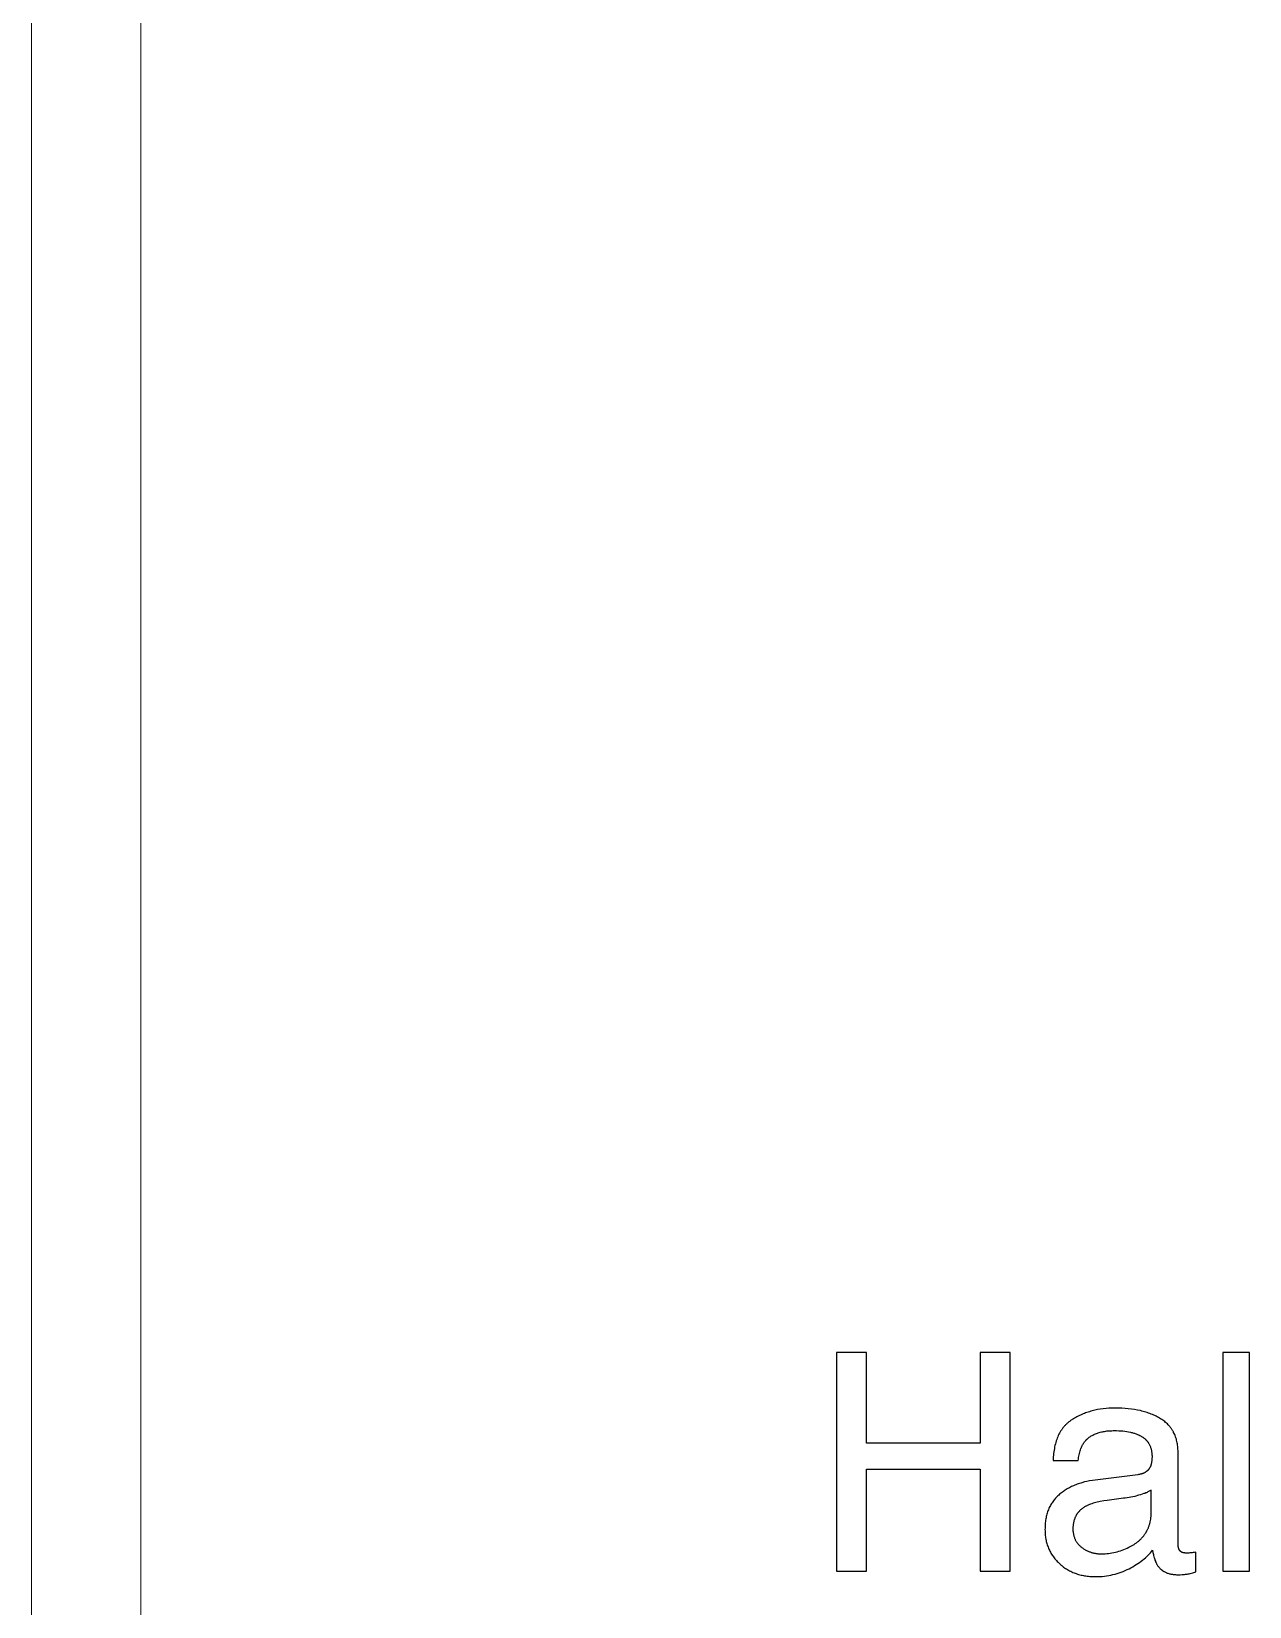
# Model space of a CAD drawing. Header units: metres. Extents: x 0 to 2861, y -1 to 1496.
# Drawn here: x 0.011 to 1.682, y 27.364 to 29.526 of the extents above; entities that cross this region are included whole.
import ezdxf

# ---------------------------------------------------------------- set-up
doc = ezdxf.new("R2010")
doc.units = ezdxf.units.M
doc.layers.add('ARS_DINDING', color=1, linetype='Continuous', lineweight=15)
doc.layers.add('Default', color=18, linetype='Continuous')

msp = doc.modelspace()

# ---------------------------------------------------------------- linework, layer by layer
at = {"layer": 'ARS_DINDING', "color": 251}
for points in [[(0.0113, 18.6715), (0.0113, 33.1709)], [(0.1613, 33.0252), (0.1613, 22.7715)]]:
    msp.add_lwpolyline(points, dxfattribs=at)
at = {"layer": 'Default'}
for points in [[(1.1158, 27.7126), (1.1158, 27.4126)], [(1.1569, 27.7126), (1.1158, 27.7126)], [(1.1569, 27.5886), (1.1569, 27.7126)], [(1.3539, 27.7126), (1.3129, 27.7126)], [(1.3129, 27.7126), (1.3129, 27.5886)], [(1.3539, 27.4126), (1.3539, 27.7126)], [(1.6456, 27.7126), (1.6456, 27.4126)], [(1.6823, 27.7126), (1.6456, 27.7126)], [(1.6823, 27.4126), (1.6823, 27.7126)], [(1.5843, 27.5762), (1.5843, 27.5781), (1.5842, 27.58), (1.5841, 27.5819), (1.5839, 27.5837), (1.5837, 27.5855), (1.5835, 27.5873), (1.5832, 27.589), (1.5828, 27.5907), (1.5824, 27.5924), (1.582, 27.594), (1.5815, 27.5956), (1.5809, 27.5972), (1.5804, 27.5987), (1.5797, 27.6002), (1.5791, 27.6017), (1.5783, 27.6031), (1.578, 27.6039), (1.5776, 27.6046), (1.5772, 27.6053), (1.5767, 27.6059), (1.5763, 27.6066), (1.5759, 27.6073), (1.5754, 27.608), (1.575, 27.6086), (1.5745, 27.6093), (1.574, 27.6099), (1.5735, 27.6105), (1.573, 27.6111), (1.572, 27.6124), (1.5709, 27.6136), (1.5697, 27.6147), (1.5685, 27.6158), (1.5673, 27.6169), (1.566, 27.618), (1.5647, 27.619), (1.5633, 27.62), (1.5619, 27.621), (1.5604, 27.6219), (1.5589, 27.6228), (1.5573, 27.6237), (1.5558, 27.6246), (1.5542, 27.6254), (1.5525, 27.6262), (1.5509, 27.6269), (1.5492, 27.6277), (1.5475, 27.6284), (1.5457, 27.629), (1.5439, 27.6297), (1.5421, 27.6303), (1.5403, 27.6309), (1.5384, 27.6315), (1.5366, 27.632), (1.5346, 27.6325), (1.5327, 27.633), (1.5287, 27.6338), (1.5246, 27.6346), (1.5204, 27.6352), (1.5161, 27.6357), (1.5117, 27.6361), (1.5071, 27.6364), (1.5025, 27.6366), (1.4977, 27.6366), (1.4936, 27.6366), (1.4895, 27.6364), (1.4855, 27.6361), (1.4816, 27.6356), (1.4777, 27.6351), (1.4739, 27.6344), (1.472, 27.634), (1.4701, 27.6336), (1.4683, 27.6332), (1.4664, 27.6327), (1.4646, 27.6322), (1.4628, 27.6316), (1.461, 27.6311), (1.4593, 27.6305), (1.4575, 27.6298), (1.4558, 27.6292), (1.454, 27.6285), (1.4523, 27.6277), (1.4506, 27.627), (1.449, 27.6262), (1.4473, 27.6254), (1.4456, 27.6245), (1.444, 27.6236), (1.4424, 27.6227), (1.4408, 27.6218), (1.4392, 27.6208), (1.4384, 27.6203), (1.4377, 27.6198), (1.4369, 27.6193), (1.4362, 27.6187), (1.4354, 27.6182), (1.4347, 27.6176), (1.434, 27.6171), (1.4333, 27.6165), (1.4326, 27.6159), (1.4319, 27.6153), (1.4313, 27.6146), (1.4306, 27.614), (1.43, 27.6134), (1.4293, 27.6127), (1.4287, 27.612), (1.4281, 27.6114), (1.4275, 27.6107), (1.4269, 27.61), (1.4264, 27.6092), (1.4258, 27.6085), (1.4253, 27.6078), (1.4247, 27.607), (1.4242, 27.6063), (1.4237, 27.6055), (1.4232, 27.6047), (1.4227, 27.6039), (1.4218, 27.6023), (1.4209, 27.6006), (1.42, 27.5988), (1.4192, 27.597), (1.4185, 27.5952), (1.4178, 27.5933), (1.4171, 27.5914), (1.4165, 27.5894), (1.416, 27.5874), (1.4155, 27.5853), (1.415, 27.5832), (1.4146, 27.5811), (1.4142, 27.5788), (1.4139, 27.5766), (1.4136, 27.5743), (1.4134, 27.5719), (1.4132, 27.5695), (1.4131, 27.5671), (1.413, 27.5645)], [(1.4473, 27.5645), (1.4476, 27.5666), (1.4479, 27.5687), (1.4482, 27.5706), (1.4486, 27.5725), (1.449, 27.5743), (1.4495, 27.5761), (1.45, 27.5778), (1.4505, 27.5794), (1.4511, 27.581), (1.4514, 27.5817), (1.4517, 27.5825), (1.452, 27.5832), (1.4523, 27.5839), (1.4526, 27.5846), (1.453, 27.5853), (1.4533, 27.5859), (1.4537, 27.5866), (1.4541, 27.5872), (1.4544, 27.5878), (1.4548, 27.5884), (1.4552, 27.589), (1.4556, 27.5895), (1.4561, 27.5901), (1.4568, 27.591), (1.4572, 27.5915), (1.4576, 27.592), (1.458, 27.5924), (1.4585, 27.5928), (1.4589, 27.5933), (1.4593, 27.5937), (1.4598, 27.5941), (1.4602, 27.5945), (1.4607, 27.595), (1.4612, 27.5954), (1.4616, 27.5957), (1.4621, 27.5961), (1.4626, 27.5965), (1.4631, 27.5969), (1.4642, 27.5976), (1.4652, 27.5983), (1.4663, 27.5989), (1.4675, 27.5995), (1.4686, 27.6001), (1.4698, 27.6007), (1.471, 27.6012), (1.4723, 27.6017), (1.4736, 27.6022), (1.4749, 27.6026), (1.4763, 27.603), (1.4777, 27.6034), (1.4791, 27.6038), (1.4805, 27.6041), (1.482, 27.6044), (1.4836, 27.6046), (1.4851, 27.6049), (1.4867, 27.6051), (1.4883, 27.6052), (1.49, 27.6054), (1.4917, 27.6055), (1.4934, 27.6055), (1.4951, 27.6056), (1.4969, 27.6056), (1.5, 27.6056), (1.503, 27.6055), (1.5058, 27.6053), (1.5086, 27.6051), (1.5113, 27.6048), (1.514, 27.6044), (1.5165, 27.604), (1.5189, 27.6035), (1.5201, 27.6032), (1.5213, 27.6029), (1.5224, 27.6026), (1.5235, 27.6023), (1.5246, 27.6019), (1.5257, 27.6016), (1.5268, 27.6012), (1.5278, 27.6008), (1.5288, 27.6004), (1.5298, 27.6), (1.5307, 27.5996), (1.5317, 27.5991), (1.5326, 27.5986), (1.5335, 27.5981), (1.5343, 27.5976), (1.5352, 27.5971), (1.536, 27.5966), (1.5368, 27.596), (1.5376, 27.5954), (1.5383, 27.5948), (1.539, 27.5942), (1.5397, 27.5936), (1.5404, 27.5929), (1.5407, 27.5926), (1.541, 27.5922), (1.5414, 27.5919), (1.5417, 27.5915), (1.542, 27.5912), (1.5422, 27.5908), (1.5425, 27.5904), (1.5428, 27.5901), (1.5431, 27.5897), (1.5433, 27.5893), (1.5436, 27.5889), (1.5439, 27.5885), (1.5441, 27.5881), (1.5443, 27.5877), (1.5448, 27.5869), (1.5452, 27.5861), (1.5456, 27.5852), (1.546, 27.5843), (1.5464, 27.5834), (1.5467, 27.5825), (1.547, 27.5816), (1.5473, 27.5806), (1.5475, 27.5796), (1.5477, 27.5786), (1.5479, 27.5776), (1.5481, 27.5765), (1.5482, 27.5755), (1.5484, 27.5744), (1.5485, 27.5733), (1.5485, 27.5722), (1.5486, 27.571), (1.5486, 27.5699), (1.5486, 27.5687), (1.5485, 27.5676), (1.5485, 27.5666), (1.5484, 27.5655), (1.5483, 27.5645), (1.5482, 27.5636), (1.5481, 27.5626), (1.548, 27.5617), (1.5478, 27.5609), (1.5476, 27.56), (1.5474, 27.5592), (1.5472, 27.5585), (1.5471, 27.5581), (1.547, 27.5578), (1.5468, 27.5574), (1.5467, 27.5571), (1.5466, 27.5567), (1.5464, 27.5564), (1.5463, 27.5561), (1.5461, 27.5558)], [(1.3129, 27.5886), (1.1569, 27.5886)], [(1.413, 27.5645), (1.4473, 27.5645)], [(1.5843, 27.4502), (1.5843, 27.5762)], [(1.1569, 27.4126), (1.1569, 27.5529)], [(1.1569, 27.5529), (1.3129, 27.5529)], [(1.3129, 27.5529), (1.3129, 27.4126)], [(1.4706, 27.5378), (1.4668, 27.5373), (1.463, 27.5366), (1.4594, 27.5359), (1.4559, 27.5351), (1.4524, 27.5341), (1.4508, 27.5336), (1.4491, 27.5331), (1.4475, 27.5325), (1.4458, 27.5319), (1.4443, 27.5313), (1.4427, 27.5307), (1.4411, 27.53), (1.4396, 27.5294), (1.4381, 27.5287), (1.4366, 27.5279), (1.4352, 27.5272), (1.4338, 27.5264), (1.4323, 27.5256), (1.431, 27.5247), (1.4296, 27.5239), (1.4283, 27.523), (1.427, 27.5221), (1.4257, 27.5212), (1.4244, 27.5202), (1.4231, 27.5192), (1.4219, 27.5182), (1.4207, 27.5172), (1.4196, 27.5161), (1.4184, 27.515), (1.4173, 27.5139), (1.4163, 27.5128), (1.4153, 27.5116), (1.4143, 27.5104), (1.4133, 27.5092), (1.4124, 27.5079), (1.4115, 27.5067), (1.4107, 27.5054), (1.4099, 27.504), (1.4092, 27.5027), (1.4084, 27.5013), (1.4077, 27.4999), (1.4071, 27.4985), (1.4065, 27.497), (1.4059, 27.4955), (1.4054, 27.494), (1.4049, 27.4925), (1.4044, 27.4909), (1.404, 27.4893), (1.4036, 27.4877), (1.4032, 27.486), (1.4029, 27.4844), (1.4026, 27.4827), (1.4024, 27.4809), (1.4022, 27.4792), (1.402, 27.4774), (1.4019, 27.4756), (1.4018, 27.4737), (1.4018, 27.4719), (1.4017, 27.47), (1.4018, 27.4683), (1.4018, 27.4666), (1.4019, 27.4649), (1.402, 27.4632), (1.4022, 27.4615), (1.4024, 27.4599), (1.4027, 27.4583), (1.4029, 27.4567), (1.4033, 27.4551), (1.4036, 27.4535), (1.404, 27.452), (1.4045, 27.4505), (1.4049, 27.449), (1.4054, 27.4475), (1.406, 27.446), (1.4066, 27.4445), (1.4072, 27.4431), (1.4078, 27.4417), (1.4085, 27.4403), (1.4093, 27.4389), (1.41, 27.4375), (1.4109, 27.4362), (1.4117, 27.4349), (1.4126, 27.4336), (1.4135, 27.4323), (1.4145, 27.431), (1.4155, 27.4297), (1.4165, 27.4285), (1.4176, 27.4273), (1.4187, 27.4261), (1.4198, 27.4249), (1.421, 27.4237), (1.4223, 27.4226), (1.4235, 27.4215), (1.4248, 27.4204), (1.426, 27.4194), (1.4273, 27.4184), (1.4287, 27.4175), (1.43, 27.4165), (1.4314, 27.4157), (1.4328, 27.4148), (1.4342, 27.414), (1.4356, 27.4132), (1.4371, 27.4125), (1.4386, 27.4118), (1.4401, 27.4111), (1.4416, 27.4105), (1.4431, 27.4099), (1.4447, 27.4093), (1.4463, 27.4088), (1.4479, 27.4083), (1.4495, 27.4079), (1.4512, 27.4074), (1.4528, 27.4071), (1.4545, 27.4067), (1.4562, 27.4064), (1.458, 27.4061), (1.4597, 27.4059), (1.4615, 27.4057), (1.4633, 27.4055), (1.4652, 27.4054), (1.467, 27.4053), (1.4689, 27.4053), (1.4708, 27.4053), (1.4739, 27.4053), (1.477, 27.4054), (1.4801, 27.4056), (1.4832, 27.4059), (1.4862, 27.4063), (1.4892, 27.4068), (1.4921, 27.4073), (1.495, 27.408), (1.4979, 27.4087), (1.5007, 27.4095), (1.5036, 27.4104), (1.5063, 27.4113), (1.5091, 27.4124), (1.5118, 27.4135), (1.5145, 27.4148), (1.5171, 27.4161), (1.5197, 27.4174), (1.5222, 27.4188), (1.5247, 27.4203), (1.527, 27.4217), (1.5293, 27.4232), (1.5315, 27.4247), (1.5337, 27.4263), (1.5357, 27.4279), (1.5377, 27.4295), (1.5396, 27.4311), (1.5414, 27.4328), (1.5432, 27.4345), (1.5448, 27.4362), (1.5464, 27.438), (1.5479, 27.4398), (1.5494, 27.4416)], [(1.5292, 27.5451), (1.4706, 27.5378)], [(1.5461, 27.5558), (1.5458, 27.5552), (1.5456, 27.5547), (1.5454, 27.5544), (1.5452, 27.5541), (1.5451, 27.5539), (1.5449, 27.5536), (1.5447, 27.5534), (1.5446, 27.5531), (1.5444, 27.5529), (1.5442, 27.5527), (1.544, 27.5524), (1.5438, 27.5522), (1.5437, 27.552), (1.5435, 27.5517), (1.5433, 27.5515), (1.543, 27.5513), (1.5428, 27.5511), (1.5426, 27.5509), (1.5424, 27.5507), (1.5422, 27.5505), (1.542, 27.5503), (1.5417, 27.5501), (1.5415, 27.5499), (1.5413, 27.5497), (1.5408, 27.5493), (1.5403, 27.549), (1.5397, 27.5486), (1.5392, 27.5483), (1.5386, 27.548), (1.5381, 27.5477), (1.5375, 27.5474), (1.5369, 27.5471), (1.5363, 27.5469), (1.5356, 27.5466), (1.535, 27.5464), (1.5343, 27.5462), (1.5336, 27.546), (1.5329, 27.5458), (1.5322, 27.5457), (1.5315, 27.5455), (1.5307, 27.5454), (1.53, 27.5453), (1.5292, 27.5451)], [(1.5476, 27.5239), (1.5467, 27.5234), (1.5458, 27.5229), (1.5449, 27.5224), (1.5439, 27.5219), (1.543, 27.5214), (1.5419, 27.5209), (1.5409, 27.5204), (1.5398, 27.52), (1.5387, 27.5195), (1.5376, 27.5191), (1.5353, 27.5183), (1.5328, 27.5175), (1.5302, 27.5168), (1.5249, 27.5154), (1.5223, 27.5148), (1.5197, 27.5143), (1.5171, 27.5138), (1.5145, 27.5134), (1.5119, 27.513), (1.5094, 27.5127)], [(1.5476, 27.4943), (1.5476, 27.5239)], [(1.4871, 27.5098), (1.4823, 27.5091), (1.4777, 27.5083), (1.4756, 27.5079), (1.4735, 27.5074), (1.4715, 27.5069), (1.4696, 27.5064), (1.4678, 27.5059), (1.466, 27.5053), (1.4643, 27.5047), (1.4627, 27.5041), (1.4612, 27.5035), (1.4597, 27.5028), (1.459, 27.5025), (1.4584, 27.5021), (1.4577, 27.5018), (1.4571, 27.5014), (1.456, 27.5008), (1.455, 27.5002), (1.4541, 27.4995), (1.4531, 27.4989), (1.4522, 27.4982), (1.4513, 27.4974), (1.4505, 27.4967), (1.4497, 27.4959), (1.4493, 27.4955), (1.4489, 27.4951), (1.4485, 27.4947), (1.4481, 27.4943), (1.4478, 27.4939), (1.4474, 27.4935), (1.4471, 27.4931), (1.4468, 27.4926), (1.4464, 27.4922), (1.4461, 27.4918), (1.4458, 27.4913), (1.4455, 27.4909), (1.4452, 27.4904), (1.4449, 27.4899), (1.4446, 27.4895), (1.4444, 27.489), (1.4441, 27.4885), (1.4439, 27.488), (1.4436, 27.4875), (1.4434, 27.487), (1.4431, 27.4865), (1.4429, 27.486), (1.4427, 27.4855), (1.4425, 27.485), (1.4421, 27.4839), (1.4418, 27.4828), (1.4415, 27.4817), (1.4412, 27.4806), (1.4409, 27.4795), (1.4407, 27.4783), (1.4405, 27.4771), (1.4404, 27.4759), (1.4403, 27.4747), (1.4402, 27.4734), (1.4401, 27.4721), (1.4401, 27.4708)], [(1.5094, 27.5127), (1.4871, 27.5098)], [(1.4401, 27.4708), (1.4401, 27.4698), (1.4402, 27.4688), (1.4402, 27.4679), (1.4403, 27.4669), (1.4404, 27.466), (1.4405, 27.4651), (1.4407, 27.4642), (1.4409, 27.4633), (1.4411, 27.4624), (1.4413, 27.4615), (1.4415, 27.4607), (1.4418, 27.4598), (1.4421, 27.459), (1.4424, 27.4582), (1.4427, 27.4574), (1.443, 27.4566), (1.4434, 27.4558), (1.4438, 27.455), (1.4442, 27.4543), (1.4447, 27.4535), (1.4451, 27.4528), (1.4456, 27.4521), (1.4461, 27.4514), (1.4467, 27.4507), (1.4472, 27.45), (1.4478, 27.4494), (1.4484, 27.4487), (1.449, 27.4481), (1.4497, 27.4475), (1.4504, 27.4469), (1.4511, 27.4463), (1.4518, 27.4457), (1.4525, 27.4451), (1.4532, 27.4446), (1.454, 27.444), (1.4547, 27.4435), (1.4555, 27.443), (1.4563, 27.4426), (1.4571, 27.4421), (1.4579, 27.4417), (1.4587, 27.4412), (1.4595, 27.4408), (1.4603, 27.4405), (1.4611, 27.4401), (1.4619, 27.4397), (1.4628, 27.4394), (1.4636, 27.4391), (1.4645, 27.4388), (1.4653, 27.4385), (1.4662, 27.4383), (1.4671, 27.438), (1.468, 27.4378), (1.4689, 27.4376), (1.4698, 27.4374), (1.4707, 27.4372), (1.4716, 27.4371), (1.4726, 27.4369), (1.4735, 27.4368), (1.4745, 27.4367), (1.4754, 27.4366), (1.4764, 27.4366), (1.4774, 27.4365), (1.4783, 27.4365), (1.4793, 27.4365), (1.4818, 27.4365), (1.4842, 27.4366), (1.4866, 27.4368), (1.489, 27.4371), (1.4913, 27.4374), (1.4937, 27.4378), (1.4961, 27.4382), (1.4984, 27.4387), (1.5008, 27.4393), (1.5031, 27.44), (1.5054, 27.4407), (1.5078, 27.4416), (1.5101, 27.4424), (1.5124, 27.4434), (1.5146, 27.4444), (1.5169, 27.4455), (1.5188, 27.4464), (1.5206, 27.4474), (1.5224, 27.4484), (1.5241, 27.4495), (1.5257, 27.4506), (1.5273, 27.4517), (1.5289, 27.4529), (1.5296, 27.4535), (1.5303, 27.4541), (1.531, 27.4547), (1.5317, 27.4554), (1.5324, 27.456), (1.5331, 27.4567), (1.5337, 27.4573), (1.5344, 27.458), (1.535, 27.4587), (1.5356, 27.4593), (1.5362, 27.46), (1.5368, 27.4607), (1.5373, 27.4614), (1.5379, 27.4622), (1.5384, 27.4629), (1.5389, 27.4636), (1.5394, 27.4644), (1.5399, 27.4651), (1.5404, 27.4659), (1.5408, 27.4667), (1.5413, 27.4675), (1.5417, 27.4683), (1.5421, 27.4691), (1.5425, 27.4699), (1.5429, 27.4707), (1.5432, 27.4715), (1.5436, 27.4724), (1.5439, 27.4732), (1.5443, 27.4741), (1.5446, 27.475), (1.5449, 27.4758), (1.5451, 27.4767), (1.5454, 27.4776), (1.5456, 27.4785), (1.5459, 27.4794), (1.5461, 27.4804), (1.5465, 27.4823), (1.5468, 27.4842), (1.5471, 27.4861), (1.5473, 27.4881), (1.5474, 27.4901), (1.5475, 27.4922), (1.5476, 27.4943)], [(1.5494, 27.4416), (1.5499, 27.4384), (1.5502, 27.4369), (1.5505, 27.4354), (1.5508, 27.434), (1.5511, 27.4326), (1.5515, 27.4313), (1.5519, 27.43), (1.5523, 27.4288), (1.5527, 27.4276), (1.5532, 27.4264), (1.5536, 27.4253), (1.5541, 27.4243), (1.5546, 27.4233), (1.5549, 27.4228), (1.5552, 27.4223), (1.5554, 27.4218), (1.5557, 27.4214), (1.5563, 27.4206), (1.5568, 27.4198), (1.5574, 27.419), (1.558, 27.4182), (1.5587, 27.4175), (1.5593, 27.4168), (1.56, 27.4161), (1.5603, 27.4158), (1.5607, 27.4155), (1.561, 27.4152), (1.5614, 27.4149), (1.5617, 27.4146), (1.5621, 27.4143), (1.5625, 27.414), (1.5628, 27.4137), (1.5632, 27.4134), (1.5636, 27.4132), (1.564, 27.4129), (1.5644, 27.4127), (1.5648, 27.4124), (1.5652, 27.4122), (1.566, 27.4117), (1.5669, 27.4113), (1.5678, 27.4109), (1.5687, 27.4105), (1.5696, 27.4101), (1.5705, 27.4098), (1.5715, 27.4095), (1.5724, 27.4092), (1.5734, 27.409), (1.5744, 27.4088), (1.5755, 27.4086), (1.5765, 27.4084), (1.5776, 27.4082), (1.5787, 27.4081), (1.5798, 27.408), (1.581, 27.408), (1.5821, 27.4079), (1.5833, 27.4079), (1.587, 27.4079), (1.5902, 27.4081), (1.5917, 27.4082), (1.5931, 27.4083), (1.5944, 27.4084), (1.5955, 27.4085), (1.5967, 27.4087), (1.598, 27.4089), (1.5995, 27.4092), (1.6011, 27.4096), (1.6046, 27.4105), (1.6086, 27.4116)], [(1.6086, 27.4387), (1.6069, 27.4385), (1.6052, 27.4382), (1.6036, 27.438), (1.6021, 27.4378), (1.6006, 27.4377), (1.5992, 27.4376), (1.5978, 27.4375), (1.5966, 27.4375), (1.5956, 27.4375), (1.5948, 27.4376), (1.5943, 27.4376), (1.5939, 27.4376), (1.5935, 27.4377), (1.5931, 27.4377), (1.5927, 27.4378), (1.5923, 27.4379), (1.592, 27.4379), (1.5916, 27.438), (1.5913, 27.4381), (1.5909, 27.4382), (1.5906, 27.4383), (1.5903, 27.4384), (1.59, 27.4385), (1.5897, 27.4386), (1.5894, 27.4387), (1.5892, 27.4389), (1.589, 27.4389), (1.5889, 27.439), (1.5888, 27.4391), (1.5886, 27.4392), (1.5885, 27.4392), (1.5884, 27.4393), (1.5883, 27.4394), (1.5882, 27.4395), (1.588, 27.4396), (1.5879, 27.4396), (1.5878, 27.4397), (1.5877, 27.4398), (1.5876, 27.4399), (1.5875, 27.44), (1.5874, 27.4401), (1.5873, 27.4402), (1.5872, 27.4403), (1.5871, 27.4404), (1.5871, 27.4405), (1.587, 27.4406), (1.5869, 27.4407), (1.5868, 27.4408), (1.5867, 27.4409), (1.5867, 27.441), (1.5865, 27.4412), (1.5864, 27.4414), (1.5862, 27.4417), (1.5861, 27.4419), (1.586, 27.4421), (1.5859, 27.4424), (1.5857, 27.4426), (1.5856, 27.4429), (1.5855, 27.4431), (1.5854, 27.4434), (1.5853, 27.4436), (1.5852, 27.4439), (1.5851, 27.4442), (1.5851, 27.4445), (1.585, 27.4447), (1.5849, 27.445), (1.5848, 27.4453), (1.5848, 27.4456), (1.5847, 27.4459), (1.5846, 27.4462), (1.5845, 27.4468), (1.5845, 27.4475), (1.5844, 27.4481), (1.5843, 27.4488), (1.5843, 27.4495), (1.5843, 27.4502)], [(1.6086, 27.4116), (1.6086, 27.4387)], [(1.1158, 27.4126), (1.1569, 27.4126)], [(1.3129, 27.4126), (1.3539, 27.4126)], [(1.6456, 27.4126), (1.6823, 27.4126)]]:
    msp.add_lwpolyline(points, dxfattribs=at)

doc.saveas('drawing.dxf')
